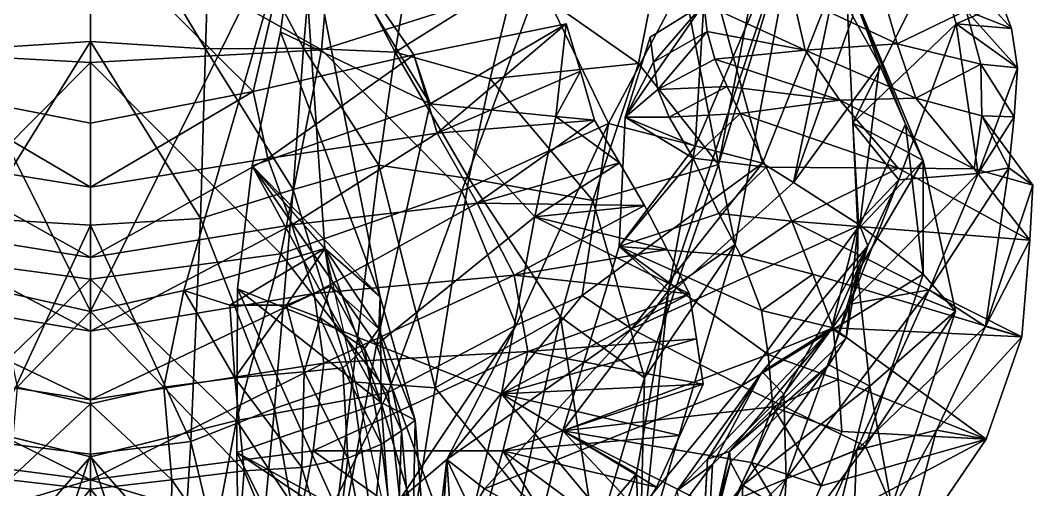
# Model space of a CAD drawing. Extents: x -1.1 to 1.1, y -4.3 to 7.3.
# Drawn here: x -0.036 to 0.487, y -3.198 to -2.955 of the extents above; entities that cross this region are included whole.
import ezdxf

# ---------------------------------------------------------------- set-up
doc = ezdxf.new("R2010")
doc.units = 0
doc.layers.add('T_REX$LWO', color=1, linetype='CONTINUOUS')

msp = doc.modelspace()

# ---------------------------------------------------------------- linework, layer by layer
at = {"layer": 'T_REX$LWO'}
for points in [[(-0.12882, -2.86302, 4.20296), (-0.11932, -2.97078, 4.21656), (0, -2.9034, 4.2325)], [(0.11932, -2.97078, 4.21656), (0.12882, -2.86302, 4.20296), (0, -2.9034, 4.2325)], [(0.12882, -2.86302, 4.20296), (0.11932, -2.97078, 4.21656), (0.23189, -2.93498, 4.18901)], [(-0.06241, -2.87979, 3.11928), (0, -2.87179, 3.13565), (-0.05934, -2.97023, 3.10253)], [(0, -2.87179, 3.13565), (0, -2.96646, 3.11865), (-0.05934, -2.97023, 3.10253)], [(0, -2.87179, 3.13565), (0.06241, -2.87979, 3.11928), (0.05934, -2.97023, 3.10253)], [(0, -2.96646, 3.11865), (0, -2.87179, 3.13565), (0.05934, -2.97023, 3.10253)], [(0.05934, -2.97023, 3.10253), (0.06241, -2.87979, 3.11928), (0.11006, -2.96982, 3.06557)], [(0.06241, -2.87979, 3.11928), (0.11648, -2.8943, 3.07971), (0.11006, -2.96982, 3.06557)], [(-0.10834, -2.88859, 3.41677), (0, -2.90893, 3.39754), (-0.08398, -2.99217, 3.51177)], [(0, -2.90893, 3.39754), (-0.10834, -2.88859, 3.41677), (0, -3.10578, 3.35668)], [(0, -3.10578, 3.35668), (-0.10834, -2.88859, 3.41677), (-0.04823, -3.09491, 3.36527)], [(0, -2.90893, 3.39754), (0.10834, -2.88859, 3.41677), (0.08398, -2.99217, 3.51177)], [(0.10834, -2.88859, 3.41677), (0, -2.90893, 3.39754), (0, -3.10578, 3.35668)], [(0.10834, -2.88859, 3.41677), (0, -3.10578, 3.35668), (0.04823, -3.09491, 3.36527)], [(0.04823, -3.09491, 3.36527), (0.12107, -3.0732, 3.34807), (0.10834, -2.88859, 3.41677)], [(0.16697, -2.97324, 3.49457), (0.08398, -2.99217, 3.51177), (0.10834, -2.88859, 3.41677)], [(0.0981, -2.96141, 3.35803), (0.17548, -2.99854, 3.39474), (0.10834, -2.88859, 3.41677)], [(0.0981, -2.96141, 3.35803), (0.10834, -2.88859, 3.41677), (0.14964, -3.09812, 3.33796)], [(0.17548, -2.99854, 3.39474), (0.16697, -2.97324, 3.49457), (0.10834, -2.88859, 3.41677)], [(0.12107, -3.0732, 3.34807), (0.14964, -3.09812, 3.33796), (0.10834, -2.88859, 3.41677)], [(0.11006, -2.96982, 3.06557), (0.11648, -2.8943, 3.07971), (0.15733, -2.97188, 3.03106)], [(0.11648, -2.8943, 3.07971), (0.16713, -2.91202, 3.04445), (0.15733, -2.97188, 3.03106)], [(0.3122, -3.0205, 3.48631), (0.29845, -3.09489, 3.46419), (0.36618, -2.89357, 3.44863)], [(0.29845, -3.09489, 3.46419), (0.33295, -3.07119, 3.38872), (0.36618, -2.89357, 3.44863)], [(0.36618, -2.89357, 3.44863), (0.31682, -2.947, 3.51574), (0.3122, -3.0205, 3.48631)], [(0.32435, -3.02985, 3.27147), (0.35031, -2.89694, 3.32192), (0.36618, -2.89357, 3.44863)], [(0.33295, -3.07119, 3.38872), (0.32435, -3.02985, 3.27147), (0.36618, -2.89357, 3.44863)], [(0.28301, -2.97779, 3.12681), (0.21933, -2.93298, 3.04132), (0.29881, -2.89736, 3.16286)], [(0.32435, -3.02985, 3.27147), (0.28301, -2.97779, 3.12681), (0.29881, -2.89736, 3.16286)], [(0.29881, -2.89736, 3.16286), (0.35031, -2.89694, 3.32192), (0.32435, -3.02985, 3.27147)], [(0, -2.97717, 4.21119), (0, -2.9034, 4.2325), (-0.11932, -2.97078, 4.21656)], [(0, -2.9034, 4.2325), (0, -2.97717, 4.21119), (0.11932, -2.97078, 4.21656)], [(0, -3.00861, 3.52267), (-0.08398, -2.99217, 3.51177), (0, -2.90893, 3.39754)], [(0.08398, -2.99217, 3.51177), (0, -3.00861, 3.52267), (0, -2.90893, 3.39754)], [(0.15733, -2.97188, 3.03106), (0.16713, -2.91202, 3.04445), (0.21933, -2.93298, 3.04132)], [(0.26748, -3.00869, 4.1828), (0.31622, -2.91707, 4.16705), (0.23189, -2.93498, 4.18901)], [(0.31622, -2.91707, 4.16705), (0.26748, -3.00869, 4.1828), (0.34702, -3.02926, 4.13217)], [(0.34702, -3.02926, 4.13217), (0.38546, -2.93226, 4.10939), (0.31622, -2.91707, 4.16705)], [(0.43692, -2.92241, 3.94556), (0.39014, -2.93184, 4.02354), (0.39378, -3.00834, 4.02714)], [(0.39378, -3.00834, 4.02714), (0.44704, -2.9573, 3.91008), (0.43692, -2.92241, 3.94556)], [(0.47082, -2.94695, 3.78223), (0.43692, -2.92241, 3.94556), (0.44704, -2.9573, 3.91008)], [(0.21933, -2.93298, 3.04132), (0.20636, -2.98559, 3.02406), (0.15733, -2.97188, 3.03106)], [(0.20636, -2.98559, 3.02406), (0.21933, -2.93298, 3.04132), (0.28301, -2.97779, 3.12681)], [(0.34702, -3.02926, 4.13217), (0.36301, -3.03924, 4.13281), (0.38546, -2.93226, 4.10939)], [(0.36301, -3.03924, 4.13281), (0.39373, -2.95358, 4.10468), (0.38546, -2.93226, 4.10939)], [(0.39378, -3.00834, 4.02714), (0.39014, -2.93184, 4.02354), (0.43002, -3.02777, 4.07156)], [(0.40745, -2.97829, 4.0951), (0.39014, -2.93184, 4.02354), (0.39373, -2.95358, 4.10468)], [(0.42097, -3.00912, 4.07922), (0.39014, -2.93184, 4.02354), (0.40745, -2.97829, 4.0951)], [(0.43002, -3.02777, 4.07156), (0.39014, -2.93184, 4.02354), (0.42097, -3.00912, 4.07922)], [(0.47557, -2.95963, 3.75018), (0.44832, -2.92963, 3.67538), (0.47082, -2.94695, 3.78223)], [(0.45216, -2.95046, 3.65786), (0.44832, -2.92963, 3.67538), (0.47557, -2.95963, 3.75018)], [(0.19174, -3.04351, 4.19175), (0.23189, -2.93498, 4.18901), (0.11932, -2.97078, 4.21656)], [(0.23189, -2.93498, 4.18901), (0.19174, -3.04351, 4.19175), (0.26748, -3.00869, 4.1828)], [(0.36253, -2.94207, 3.56595), (0.36904, -2.97095, 3.56597), (0.31682, -2.947, 3.51574)], [(0.4166, -2.96757, 3.61478), (0.36253, -2.94207, 3.56595), (0.40826, -2.9389, 3.6162)], [(0.36904, -2.97095, 3.56597), (0.36253, -2.94207, 3.56595), (0.4166, -2.96757, 3.61478)], [(0.45216, -2.95046, 3.65786), (0.4166, -2.96757, 3.61478), (0.40826, -2.9389, 3.6162)], [(0.28906, -2.96411, 3.50215), (0.27611, -3.00547, 3.49163), (0.31682, -2.947, 3.51574)], [(0.27611, -3.00547, 3.49163), (0.3122, -3.0205, 3.48631), (0.31682, -2.947, 3.51574)], [(0.29083, -2.97699, 3.5016), (0.28906, -2.96411, 3.50215), (0.31682, -2.947, 3.51574)], [(0.31846, -2.96129, 3.51571), (0.29083, -2.97699, 3.5016), (0.31682, -2.947, 3.51574)], [(0.31846, -2.96129, 3.51571), (0.31682, -2.947, 3.51574), (0.36904, -2.97095, 3.56597)], [(0.47557, -2.95963, 3.75018), (0.47082, -2.94695, 3.78223), (0.44704, -2.9573, 3.91008)], [(0.40745, -2.97829, 4.0951), (0.39373, -2.95358, 4.10468), (0.36301, -3.03924, 4.13281)], [(0.45216, -2.95046, 3.65786), (0.4598, -2.97804, 3.65449), (0.4166, -2.96757, 3.61478)], [(0.4598, -2.97804, 3.65449), (0.45216, -2.95046, 3.65786), (0.47869, -2.97996, 3.73282)], [(0.45216, -2.95046, 3.65786), (0.47557, -2.95963, 3.75018), (0.47869, -2.97996, 3.73282)], [(0.17905, -3.01373, 3.53875), (0.16697, -2.97324, 3.49457), (0.24558, -2.95735, 3.48982)], [(0.24558, -2.95735, 3.48982), (0.16697, -2.97324, 3.49457), (0.17548, -2.99854, 3.39474)], [(0.24033, -3.00515, 3.46728), (0.24558, -2.95735, 3.48982), (0.17548, -2.99854, 3.39474)], [(0.24558, -2.95735, 3.48982), (0.25298, -2.9817, 3.49652), (0.17905, -3.01373, 3.53875)], [(0.25298, -2.9817, 3.49652), (0.24558, -2.95735, 3.48982), (0.24033, -3.00515, 3.46728)], [(0.44704, -2.9573, 3.91008), (0.39378, -3.00834, 4.02714), (0.41744, -3.03775, 3.96242)], [(0.41744, -3.03775, 3.96242), (0.45847, -3.03451, 3.841), (0.44704, -2.9573, 3.91008)], [(0.47869, -2.97996, 3.73282), (0.44704, -2.9573, 3.91008), (0.45847, -3.03451, 3.841)], [(0.44704, -2.9573, 3.91008), (0.47869, -2.97996, 3.73282), (0.47557, -2.95963, 3.75018)], [(0.08351, -3.0306, 3.3053), (0.0981, -2.96141, 3.35803), (0.14964, -3.09812, 3.33796)], [(0.17548, -2.99854, 3.39474), (0.0981, -2.96141, 3.35803), (0.08351, -3.0306, 3.3053)], [(0.28906, -2.96411, 3.50215), (0.29083, -2.97699, 3.5016), (0.27611, -3.00547, 3.49163)], [(0.29083, -2.97699, 3.5016), (0.31846, -2.96129, 3.51571), (0.29304, -2.99122, 3.5031)], [(0.29304, -2.99122, 3.5031), (0.31846, -2.96129, 3.51571), (0.32244, -2.9756, 3.51711)], [(0.36904, -2.97095, 3.56597), (0.32244, -2.9756, 3.51711), (0.31846, -2.96129, 3.51571)], [(-0.05934, -2.97023, 3.10253), (0, -2.96646, 3.11865), (-0.05682, -3.05775, 3.08973)], [(0, -2.96646, 3.11865), (0, -3.06126, 3.10483), (-0.05682, -3.05775, 3.08973)], [(0, -2.96646, 3.11865), (0.05934, -2.97023, 3.10253), (0.05682, -3.05775, 3.08973)], [(0, -3.06126, 3.10483), (0, -2.96646, 3.11865), (0.05682, -3.05775, 3.08973)], [(0.05934, -2.97023, 3.10253), (0.11006, -2.96982, 3.06557), (0.10462, -3.04275, 3.05496)], [(0.10462, -3.04275, 3.05496), (0.11006, -2.96982, 3.06557), (0.14897, -3.03028, 3.02182)], [(0.11006, -2.96982, 3.06557), (0.15733, -2.97188, 3.03106), (0.14897, -3.03028, 3.02182)], [(0.36904, -2.97095, 3.56597), (0.4166, -2.96757, 3.61478), (0.42627, -2.99573, 3.61268)], [(0.4166, -2.96757, 3.61478), (0.4598, -2.97804, 3.65449), (0.42627, -2.99573, 3.61268)], [(-0.11932, -2.97078, 4.21656), (-0.09831, -3.07592, 4.21702), (0, -2.97717, 4.21119)], [(0.09831, -3.07592, 4.21702), (0.11932, -2.97078, 4.21656), (0, -2.97717, 4.21119)], [(0.05682, -3.05775, 3.08973), (0.05934, -2.97023, 3.10253), (0.10462, -3.04275, 3.05496)], [(0.09159, -3.02675, 3.56186), (0.08398, -2.99217, 3.51177), (0.16697, -2.97324, 3.49457)], [(0.16697, -2.97324, 3.49457), (0.17905, -3.01373, 3.53875), (0.09159, -3.02675, 3.56186)], [(0.11932, -2.97078, 4.21656), (0.09831, -3.07592, 4.21702), (0.19174, -3.04351, 4.19175)], [(0.14897, -3.03028, 3.02182), (0.15733, -2.97188, 3.03106), (0.19544, -3.03705, 3.01337)], [(0.15733, -2.97188, 3.03106), (0.20636, -2.98559, 3.02406), (0.19544, -3.03705, 3.01337)], [(0.36904, -2.97095, 3.56597), (0.38706, -2.99674, 3.56102), (0.32244, -2.9756, 3.51711)], [(0.38706, -2.99674, 3.56102), (0.36904, -2.97095, 3.56597), (0.42627, -2.99573, 3.61268)], [(0, -3.08913, 4.22057), (0, -2.97717, 4.21119), (-0.09831, -3.07592, 4.21702)], [(0, -2.97717, 4.21119), (0, -3.08913, 4.22057), (0.09831, -3.07592, 4.21702)], [(0.25949, -3.04849, 3.09794), (0.20636, -2.98559, 3.02406), (0.28301, -2.97779, 3.12681)], [(0.25949, -3.04849, 3.09794), (0.28301, -2.97779, 3.12681), (0.32435, -3.02985, 3.27147)], [(0.29083, -2.97699, 3.5016), (0.29304, -2.99122, 3.5031), (0.27611, -3.00547, 3.49163)], [(0.32875, -2.98971, 3.51976), (0.29304, -2.99122, 3.5031), (0.32244, -2.9756, 3.51711)], [(0.32875, -2.98971, 3.51976), (0.32244, -2.9756, 3.51711), (0.38706, -2.99674, 3.56102)], [(0.36301, -3.03924, 4.13281), (0.3973, -3.06117, 4.13274), (0.40745, -2.97829, 4.0951)], [(0.42097, -3.00912, 4.07922), (0.40745, -2.97829, 4.0951), (0.3973, -3.06117, 4.13274)], [(0.4598, -2.97804, 3.65449), (0.46036, -3.00472, 3.63049), (0.42627, -2.99573, 3.61268)], [(0.47702, -3.00531, 3.70696), (0.47869, -2.97996, 3.73282), (0.45847, -3.03451, 3.841)], [(0.47702, -3.00531, 3.70696), (0.4598, -2.97804, 3.65449), (0.47869, -2.97996, 3.73282)], [(0.46036, -3.00472, 3.63049), (0.4598, -2.97804, 3.65449), (0.47702, -3.00531, 3.70696)], [(0.25298, -2.9817, 3.49652), (0.26035, -3.00706, 3.49952), (0.17905, -3.01373, 3.53875)], [(0.19544, -3.03705, 3.01337), (0.20636, -2.98559, 3.02406), (0.25949, -3.04849, 3.09794)], [(0.26035, -3.00706, 3.49952), (0.25298, -2.9817, 3.49652), (0.24033, -3.00515, 3.46728)], [(0.29304, -2.99122, 3.5031), (0.32875, -2.98971, 3.51976), (0.29877, -3.00543, 3.50667)], [(0.29877, -3.00543, 3.50667), (0.32875, -2.98971, 3.51976), (0.33559, -3.00361, 3.52128)], [(0.38706, -2.99674, 3.56102), (0.33559, -3.00361, 3.52128), (0.32875, -2.98971, 3.51976)], [(-0.09159, -3.02675, 3.56186), (-0.08398, -2.99217, 3.51177), (0, -3.04167, 3.57757)], [(0, -3.00861, 3.52267), (0, -3.04167, 3.57757), (-0.08398, -2.99217, 3.51177)], [(0, -3.04167, 3.57757), (0, -3.00861, 3.52267), (0.08398, -2.99217, 3.51177)], [(0.08398, -2.99217, 3.51177), (0.09159, -3.02675, 3.56186), (0, -3.04167, 3.57757)], [(0.29304, -2.99122, 3.5031), (0.29877, -3.00543, 3.50667), (0.27611, -3.00547, 3.49163)], [(0.45638, -3.03212, 3.58814), (0.38706, -2.99674, 3.56102), (0.42627, -2.99573, 3.61268)], [(0.46036, -3.00472, 3.63049), (0.45638, -3.03212, 3.58814), (0.42627, -2.99573, 3.61268)], [(0.08351, -3.0306, 3.3053), (0.14763, -3.12301, 3.36263), (0.17548, -2.99854, 3.39474)], [(0.22952, -3.05699, 3.45462), (0.17548, -2.99854, 3.39474), (0.14763, -3.12301, 3.36263)], [(0.17548, -2.99854, 3.39474), (0.22952, -3.05699, 3.45462), (0.24033, -3.00515, 3.46728)], [(0.38706, -2.99674, 3.56102), (0.41714, -3.03178, 3.53783), (0.33559, -3.00361, 3.52128)], [(0.41714, -3.03178, 3.53783), (0.38706, -2.99674, 3.56102), (0.45638, -3.03212, 3.58814)], [(0.27325, -3.02901, 3.49901), (0.24033, -3.00515, 3.46728), (0.22952, -3.05699, 3.45462)], [(0.27325, -3.02901, 3.49901), (0.26035, -3.00706, 3.49952), (0.24033, -3.00515, 3.46728)], [(0.27611, -3.00547, 3.49163), (0.31131, -3.02655, 3.50412), (0.27309, -3.07218, 3.46463)], [(0.27611, -3.00547, 3.49163), (0.27309, -3.07218, 3.46463), (0.3122, -3.0205, 3.48631)], [(0.29877, -3.00543, 3.50667), (0.31131, -3.02655, 3.50412), (0.27611, -3.00547, 3.49163)], [(0.31131, -3.02655, 3.50412), (0.29877, -3.00543, 3.50667), (0.33559, -3.00361, 3.52128)], [(0.34889, -3.03135, 3.51883), (0.31131, -3.02655, 3.50412), (0.33559, -3.00361, 3.52128)], [(0.34889, -3.03135, 3.51883), (0.33559, -3.00361, 3.52128), (0.41714, -3.03178, 3.53783)], [(0.46036, -3.00472, 3.63049), (0.48661, -3.0405, 3.60845), (0.45638, -3.03212, 3.58814)], [(0.45847, -3.03451, 3.841), (0.47429, -3.0316, 3.68282), (0.47702, -3.00531, 3.70696)], [(0.48661, -3.0405, 3.60845), (0.46036, -3.00472, 3.63049), (0.47429, -3.0316, 3.68282)], [(0.46036, -3.00472, 3.63049), (0.47702, -3.00531, 3.70696), (0.47429, -3.0316, 3.68282)], [(0.19972, -3.04987, 3.54535), (0.17905, -3.01373, 3.53875), (0.26035, -3.00706, 3.49952)], [(0.21976, -3.11283, 4.1734), (0.26748, -3.00869, 4.1828), (0.19174, -3.04351, 4.19175)], [(0.26035, -3.00706, 3.49952), (0.27325, -3.02901, 3.49901), (0.19972, -3.04987, 3.54535)], [(0.26748, -3.00869, 4.1828), (0.21976, -3.11283, 4.1734), (0.25386, -3.09753, 4.16699)], [(0.25386, -3.09753, 4.16699), (0.34702, -3.02926, 4.13217), (0.26748, -3.00869, 4.1828)], [(0.39629, -3.06353, 4.04403), (0.39378, -3.00834, 4.02714), (0.43002, -3.02777, 4.07156)], [(0.39378, -3.00834, 4.02714), (0.39663, -3.05971, 4.01076), (0.41744, -3.03775, 3.96242)], [(0.39629, -3.06353, 4.04403), (0.39663, -3.05971, 4.01076), (0.39378, -3.00834, 4.02714)], [(0.3973, -3.06117, 4.13274), (0.43005, -3.08649, 4.13037), (0.42097, -3.00912, 4.07922)], [(0.43002, -3.02777, 4.07156), (0.42097, -3.00912, 4.07922), (0.43005, -3.08649, 4.13037)], [(0.10406, -3.0611, 3.57051), (0.09159, -3.02675, 3.56186), (0.17905, -3.01373, 3.53875)], [(0.17905, -3.01373, 3.53875), (0.19972, -3.04987, 3.54535), (0.10406, -3.0611, 3.57051)], [(0.3122, -3.0205, 3.48631), (0.27309, -3.07218, 3.46463), (0.29845, -3.09489, 3.46419)], [(-0.10406, -3.0611, 3.57051), (-0.09159, -3.02675, 3.56186), (0, -3.0779, 3.58826)], [(0, -3.04167, 3.57757), (0, -3.0779, 3.58826), (-0.09159, -3.02675, 3.56186)], [(0, -3.0779, 3.58826), (0, -3.04167, 3.57757), (0.09159, -3.02675, 3.56186)], [(0.09159, -3.02675, 3.56186), (0.10406, -3.0611, 3.57051), (0, -3.0779, 3.58826)], [(0.31131, -3.02655, 3.50412), (0.32449, -3.05522, 3.5027), (0.27309, -3.07218, 3.46463)], [(0.31131, -3.02655, 3.50412), (0.34889, -3.03135, 3.51883), (0.32449, -3.05522, 3.5027)], [(0.07594, -3.09403, 3.26369), (0.08351, -3.0306, 3.3053), (0.15008, -3.15266, 3.32303)], [(0.14763, -3.12301, 3.36263), (0.08351, -3.0306, 3.3053), (0.07594, -3.09403, 3.26369)], [(0.14964, -3.09812, 3.33796), (0.15008, -3.15266, 3.32303), (0.08351, -3.0306, 3.3053)], [(0.12107, -3.0732, 3.34807), (0.08351, -3.0306, 3.3053), (0.15008, -3.15266, 3.32303)], [(0.10462, -3.04275, 3.05496), (0.14897, -3.03028, 3.02182), (0.1352, -3.1421, 3.02574)], [(0.17802, -3.14522, 3.0207), (0.1352, -3.1421, 3.02574), (0.14897, -3.03028, 3.02182)], [(0.14897, -3.03028, 3.02182), (0.19544, -3.03705, 3.01337), (0.17802, -3.14522, 3.0207)], [(0.27325, -3.02901, 3.49901), (0.2861, -3.05104, 3.49691), (0.19972, -3.04987, 3.54535)], [(0.2861, -3.05104, 3.49691), (0.27325, -3.02901, 3.49901), (0.22952, -3.05699, 3.45462)], [(0.25386, -3.09753, 4.16699), (0.27945, -3.11472, 4.17018), (0.34702, -3.02926, 4.13217)], [(0.28615, -3.13995, 3.23208), (0.25949, -3.04849, 3.09794), (0.32435, -3.02985, 3.27147)], [(0.27945, -3.11472, 4.17018), (0.36301, -3.03924, 4.13281), (0.34702, -3.02926, 4.13217)], [(0.28615, -3.13995, 3.23208), (0.32435, -3.02985, 3.27147), (0.33295, -3.07119, 3.38872)], [(0.32449, -3.05522, 3.5027), (0.34889, -3.03135, 3.51883), (0.36221, -3.05907, 3.51628)], [(0.36221, -3.05907, 3.51628), (0.34889, -3.03135, 3.51883), (0.41714, -3.03178, 3.53783)], [(0.41714, -3.03178, 3.53783), (0.48503, -3.06893, 3.56385), (0.36221, -3.05907, 3.51628)], [(0.43002, -3.02777, 4.07156), (0.39617, -3.08542, 4.07595), (0.39629, -3.06353, 4.04403)], [(0.43002, -3.02777, 4.07156), (0.44674, -3.10555, 4.11637), (0.39617, -3.08542, 4.07595)], [(0.41714, -3.03178, 3.53783), (0.45638, -3.03212, 3.58814), (0.48503, -3.06893, 3.56385)], [(0.43005, -3.08649, 4.13037), (0.44674, -3.10555, 4.11637), (0.43002, -3.02777, 4.07156)], [(0.43313, -3.09462, 3.77423), (0.46222, -3.11344, 3.67107), (0.47429, -3.0316, 3.68282)], [(0.47429, -3.0316, 3.68282), (0.45847, -3.03451, 3.841), (0.43313, -3.09462, 3.77423)], [(0.45638, -3.03212, 3.58814), (0.48661, -3.0405, 3.60845), (0.48503, -3.06893, 3.56385)], [(0.48661, -3.0405, 3.60845), (0.47429, -3.0316, 3.68282), (0.46222, -3.11344, 3.67107)], [(0.17802, -3.14522, 3.0207), (0.19544, -3.03705, 3.01337), (0.24273, -3.10844, 3.07876)], [(0.24273, -3.10844, 3.07876), (0.19544, -3.03705, 3.01337), (0.25949, -3.04849, 3.09794)], [(0.39208, -3.102, 3.87608), (0.43313, -3.09462, 3.77423), (0.45847, -3.03451, 3.841)], [(0.45847, -3.03451, 3.841), (0.41744, -3.03775, 3.96242), (0.39208, -3.102, 3.87608)], [(0.41744, -3.03775, 3.96242), (0.4015, -3.07179, 3.97288), (0.39208, -3.102, 3.87608)], [(0.39663, -3.05971, 4.01076), (0.4015, -3.07179, 3.97288), (0.41744, -3.03775, 3.96242)], [(0.05682, -3.05775, 3.08973), (0.10462, -3.04275, 3.05496), (0.09496, -3.1559, 3.05328)], [(0.1352, -3.1421, 3.02574), (0.09496, -3.1559, 3.05328), (0.10462, -3.04275, 3.05496)], [(0.3973, -3.06117, 4.13274), (0.36301, -3.03924, 4.13281), (0.27945, -3.11472, 4.17018)], [(0.48503, -3.06893, 3.56385), (0.48661, -3.0405, 3.60845), (0.46222, -3.11344, 3.67107)], [(0.15366, -3.14764, 4.20231), (0.19174, -3.04351, 4.19175), (0.09831, -3.07592, 4.21702)], [(0.19174, -3.04351, 4.19175), (0.15366, -3.14764, 4.20231), (0.21976, -3.11283, 4.1734)], [(0.11557, -3.09652, 3.57729), (0.10406, -3.0611, 3.57051), (0.19972, -3.04987, 3.54535)], [(0.19972, -3.04987, 3.54535), (0.21882, -3.08696, 3.55174), (0.11557, -3.09652, 3.57729)], [(0.21882, -3.08696, 3.55174), (0.19972, -3.04987, 3.54535), (0.2861, -3.05104, 3.49691)], [(0.2861, -3.05104, 3.49691), (0.29787, -3.07383, 3.49611), (0.21882, -3.08696, 3.55174)], [(0.29787, -3.07383, 3.49611), (0.2861, -3.05104, 3.49691), (0.22952, -3.05699, 3.45462)], [(0.24273, -3.10844, 3.07876), (0.25949, -3.04849, 3.09794), (0.28615, -3.13995, 3.23208)], [(-0.05682, -3.05775, 3.08973), (0, -3.06126, 3.10483), (-0.05174, -3.17284, 3.08361)], [(0, -3.06126, 3.10483), (0.05682, -3.05775, 3.08973), (0.05174, -3.17284, 3.08361)], [(0.09496, -3.1559, 3.05328), (0.05174, -3.17284, 3.08361), (0.05682, -3.05775, 3.08973)], [(0.21219, -3.1482, 3.45331), (0.22952, -3.05699, 3.45462), (0.14763, -3.12301, 3.36263)], [(0.3094, -3.09664, 3.49411), (0.22952, -3.05699, 3.45462), (0.21219, -3.1482, 3.45331)], [(0.3094, -3.09664, 3.49411), (0.29787, -3.07383, 3.49611), (0.22952, -3.05699, 3.45462)], [(0.32449, -3.05522, 3.5027), (0.33583, -3.07697, 3.50081), (0.27309, -3.07218, 3.46463)], [(0.33583, -3.07697, 3.50081), (0.32449, -3.05522, 3.5027), (0.36221, -3.05907, 3.51628)], [(-0.11557, -3.09652, 3.57729), (-0.10406, -3.0611, 3.57051), (0, -3.11598, 3.59499)], [(0, -3.0779, 3.58826), (0, -3.11598, 3.59499), (-0.10406, -3.0611, 3.57051)], [(0, -3.17935, 3.09738), (-0.05174, -3.17284, 3.08361), (0, -3.06126, 3.10483)], [(0, -3.11598, 3.59499), (0, -3.0779, 3.58826), (0.10406, -3.0611, 3.57051)], [(0.10406, -3.0611, 3.57051), (0.11557, -3.09652, 3.57729), (0, -3.11598, 3.59499)], [(0.05174, -3.17284, 3.08361), (0, -3.17935, 3.09738), (0, -3.06126, 3.10483)], [(0.27945, -3.11472, 4.17018), (0.33615, -3.14421, 4.19151), (0.3973, -3.06117, 4.13274)], [(0.37297, -3.08654, 3.50887), (0.33583, -3.07697, 3.50081), (0.36221, -3.05907, 3.51628)], [(0.43005, -3.08649, 4.13037), (0.3973, -3.06117, 4.13274), (0.33615, -3.14421, 4.19151)], [(0.37297, -3.08654, 3.50887), (0.36221, -3.05907, 3.51628), (0.48092, -3.11877, 3.53967)], [(0.36221, -3.05907, 3.51628), (0.48503, -3.06893, 3.56385), (0.48092, -3.11877, 3.53967)], [(0.39663, -3.05971, 4.01076), (0.38264, -3.11457, 3.98703), (0.4015, -3.07179, 3.97288)], [(0.39024, -3.11935, 4.02642), (0.38264, -3.11457, 3.98703), (0.39663, -3.05971, 4.01076)], [(0.39629, -3.06353, 4.04403), (0.39024, -3.11935, 4.02642), (0.39663, -3.05971, 4.01076)], [(0.39629, -3.06353, 4.04403), (0.39617, -3.08542, 4.07595), (0.39024, -3.11935, 4.02642)], [(0.46222, -3.11344, 3.67107), (0.48092, -3.11877, 3.53967), (0.48503, -3.06893, 3.56385)], [(0.04823, -3.09491, 3.36527), (0.07199, -3.10248, 3.35899), (0.12107, -3.0732, 3.34807)], [(0.10117, -3.10245, 3.35915), (0.12107, -3.0732, 3.34807), (0.07199, -3.10248, 3.35899)], [(0.12411, -3.09273, 3.35301), (0.12107, -3.0732, 3.34807), (0.10117, -3.10245, 3.35915)], [(0.14896, -3.11468, 3.34837), (0.12107, -3.0732, 3.34807), (0.12411, -3.09273, 3.35301)], [(0.14896, -3.11468, 3.34837), (0.14964, -3.09812, 3.33796), (0.12107, -3.0732, 3.34807)], [(0.15008, -3.15266, 3.32303), (0.15507, -3.22232, 3.32198), (0.12107, -3.0732, 3.34807)], [(0.29787, -3.07383, 3.49611), (0.3094, -3.09664, 3.49411), (0.21882, -3.08696, 3.55174)], [(0.27309, -3.07218, 3.46463), (0.34999, -3.12789, 3.49129), (0.24398, -3.16739, 3.46835)], [(0.27309, -3.07218, 3.46463), (0.24398, -3.16739, 3.46835), (0.29845, -3.09489, 3.46419)], [(0.33583, -3.07697, 3.50081), (0.3466, -3.10519, 3.49401), (0.27309, -3.07218, 3.46463)], [(0.3466, -3.10519, 3.49401), (0.34999, -3.12789, 3.49129), (0.27309, -3.07218, 3.46463)], [(0.28377, -3.2386, 3.37555), (0.33295, -3.07119, 3.38872), (0.29845, -3.09489, 3.46419)], [(0.28377, -3.2386, 3.37555), (0.28615, -3.13995, 3.23208), (0.33295, -3.07119, 3.38872)], [(0.4015, -3.07179, 3.97288), (0.34684, -3.13689, 3.95493), (0.35809, -3.14842, 3.90999)], [(0.38264, -3.11457, 3.98703), (0.34684, -3.13689, 3.95493), (0.4015, -3.07179, 3.97288)], [(0.4015, -3.07179, 3.97288), (0.35809, -3.14842, 3.90999), (0.39208, -3.102, 3.87608)], [(-0.09831, -3.07592, 4.21702), (-0.07536, -3.16195, 4.2089), (0, -3.08913, 4.22057)], [(0.07536, -3.16195, 4.2089), (0.09831, -3.07592, 4.21702), (0, -3.08913, 4.22057)], [(0.09831, -3.07592, 4.21702), (0.07536, -3.16195, 4.2089), (0.15366, -3.14764, 4.20231)], [(0.33583, -3.07697, 3.50081), (0.37297, -3.08654, 3.50887), (0.3466, -3.10519, 3.49401)], [(0, -3.18073, 4.21512), (0, -3.08913, 4.22057), (-0.07536, -3.16195, 4.2089)], [(0, -3.08913, 4.22057), (0, -3.18073, 4.21512), (0.07536, -3.16195, 4.2089)], [(0.12043, -3.13242, 3.58509), (0.11557, -3.09652, 3.57729), (0.21882, -3.08696, 3.55174)], [(0.21882, -3.08696, 3.55174), (0.22582, -3.12645, 3.55725), (0.12043, -3.13242, 3.58509)], [(0.22582, -3.12645, 3.55725), (0.21882, -3.08696, 3.55174), (0.3094, -3.09664, 3.49411)], [(0.33615, -3.14421, 4.19151), (0.40026, -3.17532, 4.19451), (0.43005, -3.08649, 4.13037)], [(0.3466, -3.10519, 3.49401), (0.37297, -3.08654, 3.50887), (0.3835, -3.11418, 3.50223)], [(0.48092, -3.11877, 3.53967), (0.3835, -3.11418, 3.50223), (0.37297, -3.08654, 3.50887)], [(0.39617, -3.08542, 4.07595), (0.38134, -3.13331, 4.047), (0.39024, -3.11935, 4.02642)], [(0.39617, -3.08542, 4.07595), (0.40243, -3.14425, 4.09672), (0.38134, -3.13331, 4.047)], [(0.44674, -3.10555, 4.11637), (0.40243, -3.14425, 4.09672), (0.39617, -3.08542, 4.07595)], [(0.44674, -3.10555, 4.11637), (0.43005, -3.08649, 4.13037), (0.40026, -3.17532, 4.19451)], [(-0.04823, -3.09491, 3.36527), (-0.03793, -3.14485, 3.36742), (0, -3.10578, 3.35668)], [(0.03793, -3.14485, 3.36742), (0.04823, -3.09491, 3.36527), (0, -3.10578, 3.35668)], [(0.04823, -3.09491, 3.36527), (0.03793, -3.14485, 3.36742), (0.07453, -3.13998, 3.36917)], [(0.07453, -3.13998, 3.36917), (0.07199, -3.10248, 3.35899), (0.04823, -3.09491, 3.36527)], [(0.15008, -3.15266, 3.32303), (0.0756, -3.17858, 3.24499), (0.07594, -3.09403, 3.26369)], [(0.13065, -3.21553, 3.33824), (0.07594, -3.09403, 3.26369), (0.0756, -3.17858, 3.24499)], [(0.07594, -3.09403, 3.26369), (0.13065, -3.21553, 3.33824), (0.14763, -3.12301, 3.36263)], [(0.10117, -3.10245, 3.35915), (0.11867, -3.10908, 3.35983), (0.12411, -3.09273, 3.35301)], [(0.14143, -3.12492, 3.35921), (0.12411, -3.09273, 3.35301), (0.11867, -3.10908, 3.35983)], [(0.12411, -3.09273, 3.35301), (0.14143, -3.12492, 3.35921), (0.14896, -3.11468, 3.34837)], [(0.24398, -3.16739, 3.46835), (0.28191, -3.18954, 3.4595), (0.29845, -3.09489, 3.46419)], [(0.28377, -3.2386, 3.37555), (0.29845, -3.09489, 3.46419), (0.28191, -3.18954, 3.4595)], [(0.35925, -3.19223, 3.83695), (0.39551, -3.17737, 3.73615), (0.43313, -3.09462, 3.77423)], [(0.43313, -3.09462, 3.77423), (0.39208, -3.102, 3.87608), (0.35925, -3.19223, 3.83695)], [(0.46222, -3.11344, 3.67107), (0.43313, -3.09462, 3.77423), (0.39551, -3.17737, 3.73615)], [(-0.12043, -3.13242, 3.58509), (-0.11557, -3.09652, 3.57729), (0, -3.15142, 3.60346)], [(0, -3.11598, 3.59499), (0, -3.15142, 3.60346), (-0.11557, -3.09652, 3.57729)], [(0, -3.15142, 3.60346), (0, -3.11598, 3.59499), (0.11557, -3.09652, 3.57729)], [(0.11557, -3.09652, 3.57729), (0.12043, -3.13242, 3.58509), (0, -3.15142, 3.60346)], [(0.16759, -3.16189, 3.34354), (0.14964, -3.09812, 3.33796), (0.14896, -3.11468, 3.34837)], [(0.14964, -3.09812, 3.33796), (0.16759, -3.16189, 3.34354), (0.15008, -3.15266, 3.32303)], [(0.27945, -3.11472, 4.17018), (0.25386, -3.09753, 4.16699), (0.18399, -3.18208, 4.19188)], [(0.18399, -3.18208, 4.19188), (0.25386, -3.09753, 4.16699), (0.21976, -3.11283, 4.1734)], [(0.31302, -3.11996, 3.49239), (0.3094, -3.09664, 3.49411), (0.21219, -3.1482, 3.45331)], [(0.3094, -3.09664, 3.49411), (0.31302, -3.11996, 3.49239), (0.22582, -3.12645, 3.55725)], [(-0.03793, -3.14485, 3.36742), (0, -3.15345, 3.35317), (0, -3.10578, 3.35668)], [(0, -3.15345, 3.35317), (0.03793, -3.14485, 3.36742), (0, -3.10578, 3.35668)], [(0.10117, -3.10245, 3.35915), (0.07199, -3.10248, 3.35899), (0.07453, -3.13998, 3.36917)], [(0.07453, -3.13998, 3.36917), (0.11027, -3.13697, 3.37073), (0.10117, -3.10245, 3.35915)], [(0.10117, -3.10245, 3.35915), (0.11027, -3.13697, 3.37073), (0.11867, -3.10908, 3.35983)], [(0.34999, -3.12789, 3.49129), (0.3466, -3.10519, 3.49401), (0.3835, -3.11418, 3.50223)], [(0.39208, -3.102, 3.87608), (0.35809, -3.14842, 3.90999), (0.35925, -3.19223, 3.83695)], [(0.40026, -3.17532, 4.19451), (0.41391, -3.20641, 4.17114), (0.44674, -3.10555, 4.11637)], [(0.44674, -3.10555, 4.11637), (0.41391, -3.20641, 4.17114), (0.40243, -3.14425, 4.09672)], [(0.11027, -3.13697, 3.37073), (0.13033, -3.13481, 3.36875), (0.11867, -3.10908, 3.35983)], [(0.13033, -3.13481, 3.36875), (0.14143, -3.12492, 3.35921), (0.11867, -3.10908, 3.35983)], [(0.22281, -3.20001, 3.08357), (0.17802, -3.14522, 3.0207), (0.24273, -3.10844, 3.07876)], [(0.22281, -3.20001, 3.08357), (0.24273, -3.10844, 3.07876), (0.26104, -3.2249, 3.20448)], [(0.26104, -3.2249, 3.20448), (0.24273, -3.10844, 3.07876), (0.28615, -3.13995, 3.23208)], [(0.14896, -3.11468, 3.34837), (0.14143, -3.12492, 3.35921), (0.16065, -3.16739, 3.3615)], [(0.14896, -3.11468, 3.34837), (0.16065, -3.16739, 3.3615), (0.16759, -3.16189, 3.34354)], [(0.15972, -3.20278, 4.20627), (0.21976, -3.11283, 4.1734), (0.15366, -3.14764, 4.20231)], [(0.21976, -3.11283, 4.1734), (0.15972, -3.20278, 4.20627), (0.18399, -3.18208, 4.19188)], [(0.18399, -3.18208, 4.19188), (0.20349, -3.19731, 4.19219), (0.27945, -3.11472, 4.17018)], [(0.33615, -3.14421, 4.19151), (0.27945, -3.11472, 4.17018), (0.20349, -3.19731, 4.19219)], [(0.38264, -3.11457, 3.98703), (0.31866, -3.18199, 3.98188), (0.34684, -3.13689, 3.95493)], [(0.33002, -3.17805, 3.99814), (0.31866, -3.18199, 3.98188), (0.38264, -3.11457, 3.98703)], [(0.39024, -3.11935, 4.02642), (0.33002, -3.17805, 3.99814), (0.38264, -3.11457, 3.98703)], [(0.38605, -3.14081, 3.49478), (0.34999, -3.12789, 3.49129), (0.3835, -3.11418, 3.50223)], [(0.38605, -3.14081, 3.49478), (0.3835, -3.11418, 3.50223), (0.46259, -3.17159, 3.54482)], [(0.3835, -3.11418, 3.50223), (0.48092, -3.11877, 3.53967), (0.46259, -3.17159, 3.54482)], [(0.39551, -3.17737, 3.73615), (0.43686, -3.16707, 3.64819), (0.46222, -3.11344, 3.67107)], [(0.48092, -3.11877, 3.53967), (0.46222, -3.11344, 3.67107), (0.43686, -3.16707, 3.64819)], [(0.31643, -3.14325, 3.48992), (0.31302, -3.11996, 3.49239), (0.21219, -3.1482, 3.45331)], [(0.31302, -3.11996, 3.49239), (0.31643, -3.14325, 3.48992), (0.22582, -3.12645, 3.55725)], [(0.39024, -3.11935, 4.02642), (0.38134, -3.13331, 4.047), (0.33002, -3.17805, 3.99814)], [(0.43686, -3.16707, 3.64819), (0.46259, -3.17159, 3.54482), (0.48092, -3.11877, 3.53967)], [(0.22582, -3.12645, 3.55725), (0.21297, -3.17772, 3.56501), (0.11502, -3.17772, 3.59938)], [(0.12043, -3.13242, 3.58509), (0.22582, -3.12645, 3.55725), (0.11502, -3.17772, 3.59938)], [(0.15025, -3.17429, 3.37587), (0.14143, -3.12492, 3.35921), (0.13033, -3.13481, 3.36875)], [(0.19014, -3.23936, 3.45851), (0.14763, -3.12301, 3.36263), (0.13065, -3.21553, 3.33824)], [(0.14143, -3.12492, 3.35921), (0.15025, -3.17429, 3.37587), (0.16065, -3.16739, 3.3615)], [(0.14763, -3.12301, 3.36263), (0.19014, -3.23936, 3.45851), (0.21219, -3.1482, 3.45331)], [(0.22582, -3.12645, 3.55725), (0.31643, -3.14325, 3.48992), (0.21297, -3.17772, 3.56501)], [(0.34999, -3.12789, 3.49129), (0.35242, -3.155, 3.48429), (0.24398, -3.16739, 3.46835)], [(0.34999, -3.12789, 3.49129), (0.38605, -3.14081, 3.49478), (0.35242, -3.155, 3.48429)], [(-0.11502, -3.17772, 3.59938), (-0.12043, -3.13242, 3.58509), (0, -3.19258, 3.6215)], [(-0.12043, -3.13242, 3.58509), (0, -3.15142, 3.60346), (0, -3.19258, 3.6215)], [(0.12043, -3.13242, 3.58509), (0.11502, -3.17772, 3.59938), (0, -3.19258, 3.6215)], [(0, -3.15142, 3.60346), (0.12043, -3.13242, 3.58509), (0, -3.19258, 3.6215)], [(0.10919, -3.18631, 3.38653), (0.11027, -3.13697, 3.37073), (0.07453, -3.13998, 3.36917)], [(0.11027, -3.13697, 3.37073), (0.10919, -3.18631, 3.38653), (0.13297, -3.18151, 3.38494)], [(0.13033, -3.13481, 3.36875), (0.11027, -3.13697, 3.37073), (0.13297, -3.18151, 3.38494)], [(0.13033, -3.13481, 3.36875), (0.13297, -3.18151, 3.38494), (0.15025, -3.17429, 3.37587)], [(0.34684, -3.13689, 3.95493), (0.30298, -3.19809, 3.95945), (0.3213, -3.18474, 3.93055)], [(0.31866, -3.18199, 3.98188), (0.30298, -3.19809, 3.95945), (0.34684, -3.13689, 3.95493)], [(0.34684, -3.13689, 3.95493), (0.3213, -3.18474, 3.93055), (0.35809, -3.14842, 3.90999)], [(0.38134, -3.13331, 4.047), (0.33056, -3.18356, 4.01571), (0.33002, -3.17805, 3.99814)], [(0.38134, -3.13331, 4.047), (0.33692, -3.1955, 4.03948), (0.33056, -3.18356, 4.01571)], [(0.40243, -3.14425, 4.09672), (0.33692, -3.1955, 4.03948), (0.38134, -3.13331, 4.047)], [(0.07453, -3.13998, 3.36917), (0.03793, -3.14485, 3.36742), (0.07943, -3.18808, 3.38456)], [(0.07453, -3.13998, 3.36917), (0.07943, -3.18808, 3.38456), (0.10919, -3.18631, 3.38653)], [(0.09496, -3.1559, 3.05328), (0.1352, -3.1421, 3.02574), (0.11812, -3.28596, 3.05166)], [(0.15526, -3.2877, 3.05314), (0.11812, -3.28596, 3.05166), (0.1352, -3.1421, 3.02574)], [(0.1352, -3.1421, 3.02574), (0.17802, -3.14522, 3.0207), (0.15526, -3.2877, 3.05314)], [(0.26104, -3.2249, 3.20448), (0.28615, -3.13995, 3.23208), (0.28377, -3.2386, 3.37555)], [(0.35242, -3.155, 3.48429), (0.38605, -3.14081, 3.49478), (0.38794, -3.16764, 3.48884)], [(0.46259, -3.17159, 3.54482), (0.38794, -3.16764, 3.48884), (0.38605, -3.14081, 3.49478)], [(-0.03793, -3.14485, 3.36742), (-0.04197, -3.19273, 3.37897), (0, -3.15345, 3.35317)], [(0.04197, -3.19273, 3.37897), (0.03793, -3.14485, 3.36742), (0, -3.15345, 3.35317)], [(0.03793, -3.14485, 3.36742), (0.04197, -3.19273, 3.37897), (0.07943, -3.18808, 3.38456)], [(0.11632, -3.22361, 4.21697), (0.15366, -3.14764, 4.20231), (0.07536, -3.16195, 4.2089)], [(0.15366, -3.14764, 4.20231), (0.11632, -3.22361, 4.21697), (0.15972, -3.20278, 4.20627)], [(0.15526, -3.2877, 3.05314), (0.17802, -3.14522, 3.0207), (0.22281, -3.20001, 3.08357)], [(0.20349, -3.19731, 4.19219), (0.26449, -3.23112, 4.19941), (0.33615, -3.14421, 4.19151)], [(0.30436, -3.16985, 3.49111), (0.31643, -3.14325, 3.48992), (0.21219, -3.1482, 3.45331)], [(0.31643, -3.14325, 3.48992), (0.30436, -3.16985, 3.49111), (0.21297, -3.17772, 3.56501)], [(0.40026, -3.17532, 4.19451), (0.33615, -3.14421, 4.19151), (0.26449, -3.23112, 4.19941)], [(0.40243, -3.14425, 4.09672), (0.38283, -3.22398, 4.10441), (0.33692, -3.1955, 4.03948)], [(0.41391, -3.20641, 4.17114), (0.38283, -3.22398, 4.10441), (0.40243, -3.14425, 4.09672)], [(0.15008, -3.15266, 3.32303), (0.15507, -3.22232, 3.32198), (0.0756, -3.17858, 3.24499)], [(0.17286, -3.22971, 3.34184), (0.15008, -3.15266, 3.32303), (0.16759, -3.16189, 3.34354)], [(0.17286, -3.22971, 3.34184), (0.15507, -3.22232, 3.32198), (0.15008, -3.15266, 3.32303)], [(0.2758, -3.22412, 3.49481), (0.21219, -3.1482, 3.45331), (0.19014, -3.23936, 3.45851)], [(0.29238, -3.19648, 3.4926), (0.30436, -3.16985, 3.49111), (0.21219, -3.1482, 3.45331)], [(0.2758, -3.22412, 3.49481), (0.29238, -3.19648, 3.4926), (0.21219, -3.1482, 3.45331)], [(0.35809, -3.14842, 3.90999), (0.31845, -3.23258, 3.892), (0.35925, -3.19223, 3.83695)], [(0.35809, -3.14842, 3.90999), (0.3213, -3.18474, 3.93055), (0.31845, -3.23258, 3.892)], [(0, -3.19746, 3.36284), (0, -3.15345, 3.35317), (-0.04197, -3.19273, 3.37897)], [(0, -3.15345, 3.35317), (0, -3.19746, 3.36284), (0.04197, -3.19273, 3.37897)], [(0.05174, -3.17284, 3.08361), (0.09496, -3.1559, 3.05328), (0.08184, -3.2967, 3.06961)], [(0.11812, -3.28596, 3.05166), (0.08184, -3.2967, 3.06961), (0.09496, -3.1559, 3.05328)], [(0.35242, -3.155, 3.48429), (0.34129, -3.18373, 3.48331), (0.24398, -3.16739, 3.46835)], [(0.34129, -3.18373, 3.48331), (0.35242, -3.155, 3.48429), (0.37734, -3.19575, 3.48718)], [(0.37734, -3.19575, 3.48718), (0.35242, -3.155, 3.48429), (0.38794, -3.16764, 3.48884)], [(-0.07536, -3.16195, 4.2089), (-0.05898, -3.24789, 4.21286), (0, -3.18073, 4.21512)], [(0.05898, -3.24789, 4.21286), (0.07536, -3.16195, 4.2089), (0, -3.18073, 4.21512)], [(0.07536, -3.16195, 4.2089), (0.05898, -3.24789, 4.21286), (0.11632, -3.22361, 4.21697)], [(0.16638, -3.23295, 3.36175), (0.16759, -3.16189, 3.34354), (0.16065, -3.16739, 3.3615)], [(0.16759, -3.16189, 3.34354), (0.16638, -3.23295, 3.36175), (0.17286, -3.22971, 3.34184)], [(0.1582, -3.23789, 3.38233), (0.16065, -3.16739, 3.3615), (0.15025, -3.17429, 3.37587)], [(0.1582, -3.23789, 3.38233), (0.16638, -3.23295, 3.36175), (0.16065, -3.16739, 3.3615)], [(0.24398, -3.16739, 3.46835), (0.30768, -3.23514, 3.48821), (0.22078, -3.26171, 3.47173)], [(0.24398, -3.16739, 3.46835), (0.22078, -3.26171, 3.47173), (0.28191, -3.18954, 3.4595)], [(0.34129, -3.18373, 3.48331), (0.32874, -3.21059, 3.48488), (0.24398, -3.16739, 3.46835)], [(0.32874, -3.21059, 3.48488), (0.30768, -3.23514, 3.48821), (0.24398, -3.16739, 3.46835)], [(0.37734, -3.19575, 3.48718), (0.38794, -3.16764, 3.48884), (0.46259, -3.17159, 3.54482)], [(0.39312, -3.24569, 3.64702), (0.43686, -3.16707, 3.64819), (0.39551, -3.17737, 3.73615)], [(0.39312, -3.24569, 3.64702), (0.41847, -3.23635, 3.55116), (0.43686, -3.16707, 3.64819)], [(0.41847, -3.23635, 3.55116), (0.46259, -3.17159, 3.54482), (0.43686, -3.16707, 3.64819)], [(-0.05174, -3.17284, 3.08361), (0, -3.17935, 3.09738), (-0.04345, -3.31092, 3.09187)], [(0, -3.17935, 3.09738), (0.05174, -3.17284, 3.08361), (0.04345, -3.31092, 3.09187)], [(0.08184, -3.2967, 3.06961), (0.04345, -3.31092, 3.09187), (0.05174, -3.17284, 3.08361)], [(0.30436, -3.16985, 3.49111), (0.29238, -3.19648, 3.4926), (0.21297, -3.17772, 3.56501)], [(0.36513, -3.22343, 3.48979), (0.37734, -3.19575, 3.48718), (0.46259, -3.17159, 3.54482)], [(0.41847, -3.23635, 3.55116), (0.36513, -3.22343, 3.48979), (0.46259, -3.17159, 3.54482)], [(-0.11502, -3.17772, 3.59938), (0, -3.19258, 3.6215), (-0.10567, -3.22449, 3.6181)], [(0, -3.19258, 3.6215), (0.11502, -3.17772, 3.59938), (0.10567, -3.22449, 3.6181)], [(0.07714, -3.28262, 3.24751), (0.0756, -3.17858, 3.24499), (0.15507, -3.22232, 3.32198)], [(0.0756, -3.17858, 3.24499), (0.13104, -3.28922, 3.32183), (0.13065, -3.21553, 3.33824)], [(0.13104, -3.28922, 3.32183), (0.0756, -3.17858, 3.24499), (0.07714, -3.28262, 3.24751)], [(0.1966, -3.2353, 3.57318), (0.10567, -3.22449, 3.6181), (0.11502, -3.17772, 3.59938)], [(0.11502, -3.17772, 3.59938), (0.21297, -3.17772, 3.56501), (0.1966, -3.2353, 3.57318)], [(0.14401, -3.23812, 3.39596), (0.15025, -3.17429, 3.37587), (0.13297, -3.18151, 3.38494)], [(0.15025, -3.17429, 3.37587), (0.14401, -3.23812, 3.39596), (0.1582, -3.23789, 3.38233)], [(0.25934, -3.25179, 3.49725), (0.1966, -3.2353, 3.57318), (0.21297, -3.17772, 3.56501)], [(0.2758, -3.22412, 3.49481), (0.25934, -3.25179, 3.49725), (0.21297, -3.17772, 3.56501)], [(0.21297, -3.17772, 3.56501), (0.29238, -3.19648, 3.4926), (0.2758, -3.22412, 3.49481)], [(0.26449, -3.23112, 4.19941), (0.32214, -3.28089, 4.20376), (0.40026, -3.17532, 4.19451)], [(0.31497, -3.24407, 4.00406), (0.31508, -3.24931, 3.99711), (0.33002, -3.17805, 3.99814)], [(0.33056, -3.18356, 4.01571), (0.31497, -3.24407, 4.00406), (0.33002, -3.17805, 3.99814)], [(0.33002, -3.17805, 3.99814), (0.31508, -3.24931, 3.99711), (0.31866, -3.18199, 3.98188)], [(0.41391, -3.20641, 4.17114), (0.40026, -3.17532, 4.19451), (0.32214, -3.28089, 4.20376)], [(0.35482, -3.26731, 3.73894), (0.39551, -3.17737, 3.73615), (0.35925, -3.19223, 3.83695)], [(0.35482, -3.26731, 3.73894), (0.39312, -3.24569, 3.64702), (0.39551, -3.17737, 3.73615)], [(0, -3.26757, 4.22257), (0, -3.18073, 4.21512), (-0.05898, -3.24789, 4.21286)], [(0, -3.31818, 3.10277), (-0.04345, -3.31092, 3.09187), (0, -3.17935, 3.09738)], [(0.04345, -3.31092, 3.09187), (0, -3.31818, 3.10277), (0, -3.17935, 3.09738)], [(0, -3.18073, 4.21512), (0, -3.26757, 4.22257), (0.05898, -3.24789, 4.21286)], [(0.12587, -3.24108, 3.40105), (0.13297, -3.18151, 3.38494), (0.10919, -3.18631, 3.38653)], [(0.12587, -3.24108, 3.40105), (0.14401, -3.23812, 3.39596), (0.13297, -3.18151, 3.38494)], [(0.17397, -3.26595, 4.17112), (0.18399, -3.18208, 4.19188), (0.15972, -3.20278, 4.20627)], [(0.18399, -3.18208, 4.19188), (0.17397, -3.26595, 4.17112), (0.1797, -3.25095, 4.1778)], [(0.18399, -3.18208, 4.19188), (0.1797, -3.25095, 4.1778), (0.18718, -3.22873, 4.18666)], [(0.18399, -3.18208, 4.19188), (0.19669, -3.20892, 4.19089), (0.20349, -3.19731, 4.19219)], [(0.18399, -3.18208, 4.19188), (0.18718, -3.22873, 4.18666), (0.19669, -3.20892, 4.19089)], [(0.31866, -3.18199, 3.98188), (0.31453, -3.25595, 3.99049), (0.30298, -3.19809, 3.95945)], [(0.31406, -3.23741, 4.01381), (0.31497, -3.24407, 4.00406), (0.33056, -3.18356, 4.01571)], [(0.33692, -3.1955, 4.03948), (0.31406, -3.23741, 4.01381), (0.33056, -3.18356, 4.01571)], [(0.31508, -3.24931, 3.99711), (0.31453, -3.25595, 3.99049), (0.31866, -3.18199, 3.98188)], [(0.32874, -3.21059, 3.48488), (0.34129, -3.18373, 3.48331), (0.36513, -3.22343, 3.48979)], [(0.34129, -3.18373, 3.48331), (0.37734, -3.19575, 3.48718), (0.36513, -3.22343, 3.48979)], [(0.0753, -3.24077, 3.39772), (0.07943, -3.18808, 3.38456), (0.04197, -3.19273, 3.37897)], [(0.0753, -3.24077, 3.39772), (0.10234, -3.24402, 3.40092), (0.07943, -3.18808, 3.38456)], [(0.10234, -3.24402, 3.40092), (0.10919, -3.18631, 3.38653), (0.07943, -3.18808, 3.38456)], [(0.10919, -3.18631, 3.38653), (0.10234, -3.24402, 3.40092), (0.12587, -3.24108, 3.40105)], [(0.28191, -3.18954, 3.4595), (0.22078, -3.26171, 3.47173), (0.24963, -3.28426, 3.46645)], [(0.28191, -3.18954, 3.4595), (0.24963, -3.28426, 3.46645), (0.28377, -3.2386, 3.37555)], [(0.3213, -3.18474, 3.93055), (0.29424, -3.22107, 3.9382), (0.31845, -3.23258, 3.892)], [(0.30298, -3.19809, 3.95945), (0.29424, -3.22107, 3.9382), (0.3213, -3.18474, 3.93055)], [(0, -3.23364, 3.64484), (-0.10567, -3.22449, 3.6181), (0, -3.19258, 3.6215)], [(-0.04197, -3.19273, 3.37897), (-0.04128, -3.24785, 3.39025), (0, -3.19746, 3.36284)], [(0.10567, -3.22449, 3.6181), (0, -3.23364, 3.64484), (0, -3.19258, 3.6215)], [(0.04128, -3.24785, 3.39025), (0.04197, -3.19273, 3.37897), (0, -3.19746, 3.36284)], [(0.04197, -3.19273, 3.37897), (0.04128, -3.24785, 3.39025), (0.0753, -3.24077, 3.39772)], [(0.31398, -3.31327, 3.89424), (0.35925, -3.19223, 3.83695), (0.31845, -3.23258, 3.892)], [(0.31398, -3.31327, 3.89424), (0.35482, -3.26731, 3.73894), (0.35925, -3.19223, 3.83695)], [(-0.04128, -3.24785, 3.39025), (0, -3.24676, 3.36948), (0, -3.19746, 3.36284)], [(0, -3.24676, 3.36948), (0.04128, -3.24785, 3.39025), (0, -3.19746, 3.36284)], [(0.26449, -3.23112, 4.19941), (0.20349, -3.19731, 4.19219), (0.19669, -3.20892, 4.19089)], [(0.30722, -3.23804, 4.04796), (0.30782, -3.23235, 4.0356), (0.33692, -3.1955, 4.03948)], [(0.33577, -3.22156, 4.05604), (0.30722, -3.23804, 4.04796), (0.33692, -3.1955, 4.03948)], [(0.30782, -3.23235, 4.0356), (0.31396, -3.23083, 4.02453), (0.33692, -3.1955, 4.03948)], [(0.31396, -3.23083, 4.02453), (0.31406, -3.23741, 4.01381), (0.33692, -3.1955, 4.03948)], [(0.33577, -3.22156, 4.05604), (0.33692, -3.1955, 4.03948), (0.38283, -3.22398, 4.10441)]]:
    msp.add_3dface(points, dxfattribs=at)

doc.saveas('drawing.dxf')
